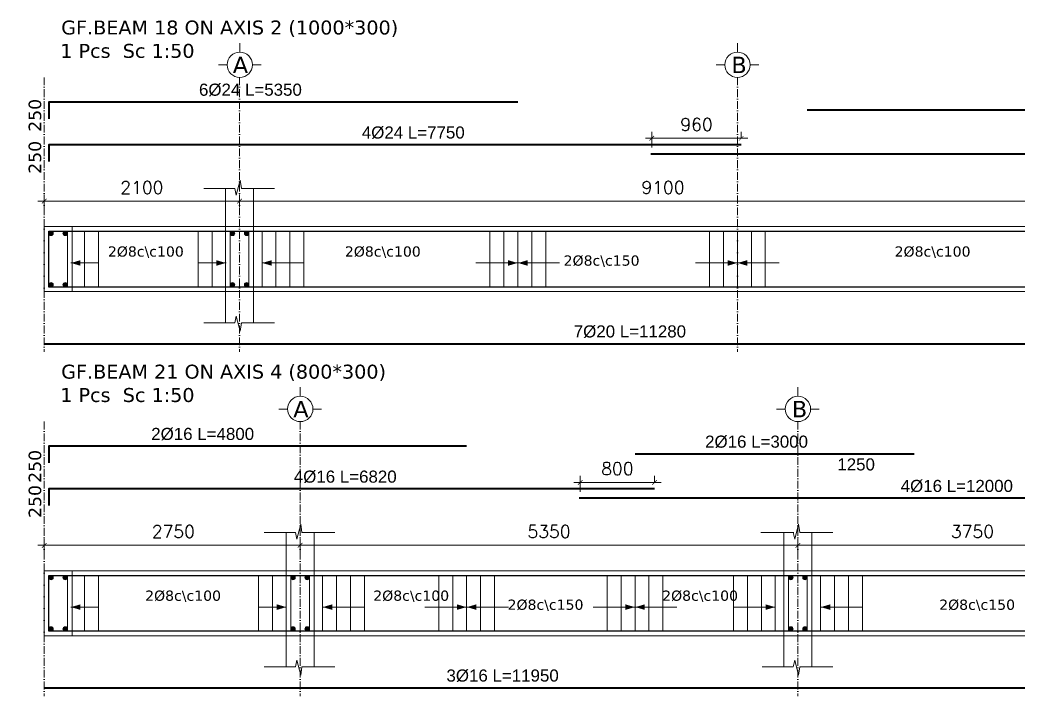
# Model space of a CAD drawing. Header units: inches. Extents: x -26151 to 62940, y -10194 to 246332.
# Drawn here: x 856 to 1928, y 104603 to 105330 of the extents above; entities that cross this region are included whole.
import ezdxf

# ---------------------------------------------------------------- set-up
doc = ezdxf.new("R2010")
doc.units = ezdxf.units.IN
doc.header["$LTSCALE"] = 0.7
doc.header["$MEASUREMENT"] = 0
doc.linetypes.add('ACAD_ISO10W100', pattern=[18, 12, -3, 0, -3])
doc.layers.get('0').update_dxf_attribs({"lineweight": 13})
doc.layers.get('Defpoints').update_dxf_attribs({"lineweight": 5})
for name, color, linetype, lineweight in [('axis', 254, 'ACAD_ISO10W100', 9), ('BEAM FRAME', 5, 'Continuous', 18), ('COLUMN', 4, 'Continuous', 20), ('elevline', 30, 'Continuous', 20), ('FRAME 070', 5, 'Continuous', 60), ('hatch', 9, 'Continuous', 9), ('renforcment', 141, 'Continuous', 40), ('tex', 3, 'Continuous', 25), ('TEXT', 3, 'Continuous', 25), ('top rein. extension', 50, 'Continuous', 20), ('top renforcment', 7, 'Continuous', 40)]:
    doc.layers.add(name, color=color, linetype=linetype, lineweight=lineweight)
doc.styles.add('100', font='romans.shx', dxfattribs={"height": 13.5})
doc.styles.add('romanc', font='verdana.ttf', dxfattribs={"height": 250})
doc.styles.get("Standard").update_dxf_attribs({"font": 'arial.ttf', "height": 13})
doc.dimstyles.new('100', dxfattribs={"dimtxt": 13.5, "dimasz": 5, "dimexe": 7, "dimexo": 7, "dimgap": 8, "dimtad": 1, "dimdec": 0, "dimlfac": 10, "dimzin": 4, "dimdsep": 46, "dimtxsty": '100', "dimblk": 'ARCHTICK', "dimcen": 0.09, "dimdle": 7, "dimclrd": 1, "dimclre": 8, "dimclrt": 2, "dimadec": 0, "dimazin": 1, "dimtfac": 1, "dimtdec": 0, "dimtix": 1, "dimtofl": 0, "dimtmove": 0, "dimatfit": 3, "dimldrblk": 'ARCHTICK', "dimfxl": 0, "dimtolj": 1, "dimtzin": 0, "dimlwd": -1, "dimlwe": -1, "dimarcsym": 0})
doc.dimstyles.get("Standard").update_dxf_attribs({"dimtxt": 13, "dimasz": 5, "dimexe": 0.18, "dimexo": 0.0625, "dimgap": 6, "dimtad": 1, "dimdec": 0, "dimlfac": 10, "dimzin": 0, "dimdsep": 46, "dimtxsty": 'Standard', "dimblk": 'ARCHTICK', "dimcen": 0.09, "dimse1": 1, "dimse2": 1, "dimclrd": 1, "dimclre": 7, "dimclrt": 3, "dimadec": 0, "dimazin": 0, "dimtfac": 1, "dimtdec": 0, "dimtix": 1, "dimtofl": 0, "dimtmove": 0, "dimatfit": 3, "dimldrblk": 'ARCHTICK', "dimfxl": 0, "dimtolj": 1, "dimtzin": 0, "dimarcsym": 0})

# ---------------------------------------------------------------- blocks, each defined once
blk = doc.blocks.new('*D2058')
at = {"layer": 'Defpoints', "color": 0, "transparency": 16777216}
for p in [(1533.8, 105185.6, -167.8), (2603, 105185.6, -218.4), (2603, 105185.6)]:
    blk.add_point(p, dxfattribs=at)
at = {"layer": 'TEXT', "color": 3, "transparency": 16777216, "insert": (2216.5, 105198.6), "char_height": 13, "attachment_point": 5}
blk.add_mtext('\\A1;4%%C24 L=10693', dxfattribs=at)
blk = doc.blocks.new('_ArchTick')
at = {"color": 0, "linetype": 'ByBlock', "lineweight": 0, "const_width": 0.15}
blk.add_lwpolyline([(-0.5, -0.5), (0.5, 0.5)], dxfattribs=at)
blk = doc.blocks.new('*D2059')
at = {"color": 8, "transparency": 16777216}
for p, q in [((1091.8, 105129.1), (1091.8, 105142.1)), ((2001.8, 105128.5), (2001.8, 105142.1))]:
    blk.add_line(p, q, dxfattribs=at)
at = {"color": 1, "transparency": 16777216}
blk.add_line((2008.8, 105135.1), (1084.8, 105135.1), dxfattribs=at)
at = {"layer": 'Defpoints', "color": 0, "transparency": 16777216}
for p in [(1091.8, 105135.1), (1091.8, 105122.1), (2001.8, 105121.5)]:
    blk.add_point(p, dxfattribs=at)
at = {"color": 1, "transparency": 16777216, "xscale": 5, "yscale": 5, "zscale": 5, "rotation": 180}
blk.add_blockref('_ArchTick', (1091.8, 105135.1), dxfattribs=at)
at = {"color": 1, "transparency": 16777216, "xscale": 5, "yscale": 5, "zscale": 5}
blk.add_blockref('_ArchTick', (2001.8, 105135.1), dxfattribs=at)
at = {"color": 2, "transparency": 16777216, "insert": (1546.8, 105149.8), "char_height": 13.5, "attachment_point": 5, "style": '100'}
blk.add_mtext('\\A1;9100', dxfattribs=at)
blk = doc.blocks.new('*D2060')
at = {"layer": 'Defpoints', "color": 0, "transparency": 16777216}
for p in [(855.8, 105195.6, -218.5), (1630.8, 105195.6, -157.8), (1630.8, 105195.6)]:
    blk.add_point(p, dxfattribs=at)
at = {"layer": 'TEXT', "color": 3, "transparency": 16777216, "insert": (1278.4, 105208.6), "char_height": 13, "attachment_point": 5}
blk.add_mtext('\\A1;4%%C24 L=7750', dxfattribs=at)
blk = doc.blocks.new('*D2178')
at = {"color": 8, "transparency": 16777216}
for p, q in [((1534.8, 105192.6), (1534.8, 105209.6)), ((1630.8, 105202.6), (1630.8, 105209.6))]:
    blk.add_line(p, q, dxfattribs=at)
at = {"color": 1, "transparency": 16777216}
blk.add_line((1527.8, 105202.6), (1637.8, 105202.6), dxfattribs=at)
at = {"layer": 'Defpoints', "color": 0, "transparency": 16777216}
for p in [(1630.8, 105202.6), (1630.8, 105195.6), (1534.8, 105185.6)]:
    blk.add_point(p, dxfattribs=at)
at = {"color": 1, "transparency": 16777216, "xscale": 5, "yscale": 5, "zscale": 5, "rotation": 180}
blk.add_blockref('_ArchTick', (1534.8, 105202.6), dxfattribs=at)
at = {"color": 1, "transparency": 16777216, "xscale": 5, "yscale": 5, "zscale": 5}
blk.add_blockref('_ArchTick', (1630.8, 105202.6), dxfattribs=at)
at = {"color": 2, "transparency": 16777216, "insert": (1582.8, 105217.4), "char_height": 13.5, "attachment_point": 5, "style": '100'}
blk.add_mtext('\\A1;960', dxfattribs=at)
blk = doc.blocks.new('*D2063')
at = {"color": 8, "transparency": 16777216}
for p, q in [((881.8, 105128.7), (881.8, 105142.1)), ((1091.8, 105128.9), (1091.8, 105142.1))]:
    blk.add_line(p, q, dxfattribs=at)
at = {"color": 1, "transparency": 16777216}
blk.add_line((874.8, 105135.1), (1098.8, 105135.1), dxfattribs=at)
at = {"layer": 'Defpoints', "color": 0, "transparency": 16777216}
for p in [(1091.8, 105135.1), (881.8, 105121.7), (1091.8, 105121.9)]:
    blk.add_point(p, dxfattribs=at)
at = {"color": 1, "transparency": 16777216, "xscale": 5, "yscale": 5, "zscale": 5, "rotation": 180}
blk.add_blockref('_ArchTick', (881.8, 105135.1), dxfattribs=at)
at = {"color": 1, "transparency": 16777216, "xscale": 5, "yscale": 5, "zscale": 5}
blk.add_blockref('_ArchTick', (1091.8, 105135.1), dxfattribs=at)
at = {"color": 2, "transparency": 16777216, "insert": (986.8, 105149.8), "char_height": 13.5, "attachment_point": 5, "style": '100'}
blk.add_mtext('\\A1;2100', dxfattribs=at)
blk = doc.blocks.new('*D2064')
at = {"layer": 'Defpoints', "color": 0, "transparency": 16777216}
for p in [(881.8, 104981.8, -37100.9), (881.8, 104981.8), (2009.8, 104981.8, -13652.7)]:
    blk.add_point(p, dxfattribs=at)
at = {"layer": 'TEXT', "color": 3, "transparency": 16777216, "insert": (1511.2, 104994.8), "char_height": 13, "attachment_point": 5}
blk.add_mtext('\\A1;7%%C20 L=11280', dxfattribs=at)
blk = doc.blocks.new('*D2071')
at = {"layer": 'Defpoints', "color": 0, "transparency": 16777216}
for p in [(855.8, 105241.6, -218.5), (1390.8, 105241.6, -157.8), (1390.8, 105241.6)]:
    blk.add_point(p, dxfattribs=at)
at = {"layer": 'TEXT', "color": 3, "transparency": 16777216, "insert": (1103.4, 105254.6), "char_height": 13, "attachment_point": 5}
blk.add_mtext('\\A1;6%%C24 L=5350', dxfattribs=at)
blk = doc.blocks.new('*D2072')
at = {"layer": 'Defpoints', "color": 0, "transparency": 16777216}
for p in [(1701.8, 105233.2, -203.1), (1701.8, 105233.2), (2191.8, 105233.2, -189.9)]:
    blk.add_point(p, dxfattribs=at)
at = {"layer": 'TEXT', "color": 3, "transparency": 16777216, "insert": (1992.2, 105246.2), "char_height": 13, "attachment_point": 5}
blk.add_mtext('\\A1;5%%C24 L=4900', dxfattribs=at)
blk = doc.blocks.new('*D2094')
at = {"layer": 'Defpoints', "color": 0, "transparency": 16777216}
for p in [(1456.8, 104815.7, -167.8), (2656.8, 104815.7, 33.7), (2656.8, 104815.7)]:
    blk.add_point(p, dxfattribs=at)
at = {"layer": 'TEXT', "color": 3, "transparency": 16777216, "insert": (1862.5, 104828.7), "char_height": 13, "attachment_point": 5}
blk.add_mtext('\\A1;4%%C16 L=12000', dxfattribs=at)
blk = doc.blocks.new('*D2095')
at = {"color": 1, "transparency": 16777216}
blk.add_line((1698.8, 104765.1), (1149.8, 104765.1), dxfattribs=at)
at = {"color": 8, "transparency": 16777216}
for p, q in [((1156.8, 104759.1), (1156.8, 104772.1)), ((1691.8, 104758.8), (1691.8, 104772.1))]:
    blk.add_line(p, q, dxfattribs=at)
at = {"layer": 'Defpoints', "color": 0, "transparency": 16777216}
for p in [(1156.8, 104765.1), (1156.8, 104752.1), (1691.8, 104751.8)]:
    blk.add_point(p, dxfattribs=at)
at = {"color": 1, "transparency": 16777216, "xscale": 5, "yscale": 5, "zscale": 5, "rotation": 180}
blk.add_blockref('_ArchTick', (1156.8, 104765.1), dxfattribs=at)
at = {"color": 1, "transparency": 16777216, "xscale": 5, "yscale": 5, "zscale": 5}
blk.add_blockref('_ArchTick', (1691.8, 104765.1), dxfattribs=at)
at = {"color": 2, "transparency": 16777216, "insert": (1424.3, 104779.9), "char_height": 13.5, "attachment_point": 5, "style": '100'}
blk.add_mtext('\\A1;5350', dxfattribs=at)
blk = doc.blocks.new('*D2096')
at = {"layer": 'Defpoints', "color": 0, "transparency": 16777216}
for p in [(855.8, 104825.7, -218.5), (1537.8, 104825.7, -157.8), (1537.8, 104825.7)]:
    blk.add_point(p, dxfattribs=at)
at = {"layer": 'TEXT', "color": 3, "transparency": 16777216, "insert": (1205.3, 104838.7), "char_height": 13, "attachment_point": 5}
blk.add_mtext('\\A1;4%%C16 L=6820', dxfattribs=at)
blk = doc.blocks.new('*D2182')
at = {"color": 8, "transparency": 16777216}
for p, q in [((1457.8, 104822.7), (1457.8, 104839.7)), ((1537.8, 104832.7), (1537.8, 104839.7))]:
    blk.add_line(p, q, dxfattribs=at)
at = {"color": 1, "transparency": 16777216}
blk.add_line((1450.8, 104832.7), (1544.8, 104832.7), dxfattribs=at)
at = {"layer": 'Defpoints', "color": 0, "transparency": 16777216}
for p in [(1537.8, 104832.7), (1537.8, 104825.7), (1457.8, 104815.7)]:
    blk.add_point(p, dxfattribs=at)
at = {"color": 1, "transparency": 16777216, "xscale": 5, "yscale": 5, "zscale": 5, "rotation": 180}
blk.add_blockref('_ArchTick', (1457.8, 104832.7), dxfattribs=at)
at = {"color": 1, "transparency": 16777216, "xscale": 5, "yscale": 5, "zscale": 5}
blk.add_blockref('_ArchTick', (1537.8, 104832.7), dxfattribs=at)
at = {"color": 2, "transparency": 16777216, "insert": (1497.8, 104847.5), "char_height": 13.5, "attachment_point": 5, "style": '100'}
blk.add_mtext('\\A1;800', dxfattribs=at)
blk = doc.blocks.new('*D2099')
at = {"color": 1, "transparency": 16777216}
blk.add_line((874.8, 104765.1), (1163.8, 104765.1), dxfattribs=at)
at = {"color": 8, "transparency": 16777216}
for p, q in [((881.8, 104758.8), (881.8, 104772.1)), ((1156.8, 104759), (1156.8, 104772.1))]:
    blk.add_line(p, q, dxfattribs=at)
at = {"layer": 'Defpoints', "color": 0, "transparency": 16777216}
for p in [(1156.8, 104765.1), (881.8, 104751.8), (1156.8, 104752)]:
    blk.add_point(p, dxfattribs=at)
at = {"color": 1, "transparency": 16777216, "xscale": 5, "yscale": 5, "zscale": 5, "rotation": 180}
blk.add_blockref('_ArchTick', (881.8, 104765.1), dxfattribs=at)
at = {"color": 1, "transparency": 16777216, "xscale": 5, "yscale": 5, "zscale": 5}
blk.add_blockref('_ArchTick', (1156.8, 104765.1), dxfattribs=at)
at = {"color": 2, "transparency": 16777216, "insert": (1020.6, 104779.9), "char_height": 13.5, "attachment_point": 5, "style": '100'}
blk.add_mtext('\\A1;2750', dxfattribs=at)
blk = doc.blocks.new('*D2100')
at = {"layer": 'Defpoints', "color": 0, "transparency": 16777216}
for p in [(881.8, 104611.9, -37100.9), (881.8, 104611.9), (2076.8, 104611.9, -13652.7)]:
    blk.add_point(p, dxfattribs=at)
at = {"layer": 'TEXT', "color": 3, "transparency": 16777216, "insert": (1374.4, 104624.9), "char_height": 13, "attachment_point": 5}
blk.add_mtext('\\A1;3%%C16 L=11950', dxfattribs=at)
blk = doc.blocks.new('*D2101')
at = {"color": 1, "transparency": 16777216}
blk.add_line((1684.8, 104765.1), (2073.8, 104765.1), dxfattribs=at)
at = {"color": 8, "transparency": 16777216}
for p, q in [((1691.8, 104758.8), (1691.8, 104772.1)), ((2066.8, 104757.6), (2066.8, 104772.1))]:
    blk.add_line(p, q, dxfattribs=at)
at = {"layer": 'Defpoints', "color": 0, "transparency": 16777216}
for p in [(2066.8, 104765.1), (1691.8, 104751.8), (2066.8, 104750.6)]:
    blk.add_point(p, dxfattribs=at)
at = {"color": 1, "transparency": 16777216, "xscale": 5, "yscale": 5, "zscale": 5, "rotation": 180}
blk.add_blockref('_ArchTick', (1691.8, 104765.1), dxfattribs=at)
at = {"color": 1, "transparency": 16777216, "xscale": 5, "yscale": 5, "zscale": 5}
blk.add_blockref('_ArchTick', (2066.8, 104765.1), dxfattribs=at)
at = {"color": 2, "transparency": 16777216, "insert": (1879.3, 104779.9), "char_height": 13.5, "attachment_point": 5, "style": '100'}
blk.add_mtext('\\A1;3750', dxfattribs=at)
blk = doc.blocks.new('*D2108')
at = {"layer": 'Defpoints', "color": 0, "transparency": 16777216}
for p in [(855.8, 104871.6, -218.5), (1335.8, 104871.6, -157.8), (1335.8, 104871.6)]:
    blk.add_point(p, dxfattribs=at)
at = {"layer": 'TEXT', "color": 3, "transparency": 16777216, "insert": (1052.1, 104884.6), "char_height": 13, "attachment_point": 5}
blk.add_mtext('\\A1;2%%C16 L=4800', dxfattribs=at)
blk = doc.blocks.new('*D2121')
at = {"layer": 'Defpoints', "color": 0, "transparency": 16777216}
for p in [(1516.8, 104863.3, -203.1), (1516.8, 104863.3), (1816.8, 104863.3, -189.9)]:
    blk.add_point(p, dxfattribs=at)
at = {"layer": 'TEXT', "color": 3, "transparency": 16777216, "insert": (1647.3, 104876.3), "char_height": 13, "attachment_point": 5}
blk.add_mtext('\\A1;2%%C16 L=3000', dxfattribs=at)
blk = doc.blocks.new('*D2122')
at = {"layer": 'Defpoints', "color": 0, "transparency": 16777216}
for p in [(1691.8, 104861.7), (1816.8, 104861.7), (1816.8, 104839.3)]:
    blk.add_point(p, dxfattribs=at)
at = {"layer": 'TEXT', "color": 3, "transparency": 16777216, "insert": (1754.3, 104852), "char_height": 13, "attachment_point": 5}
blk.add_mtext('\\A1;1250', dxfattribs=at)

msp = doc.modelspace()

# ---------------------------------------------------------------- hatches: boundary and pattern name
at = {"layer": 'elevline'}
for points in [[(891.52, 105100.38, 1), (886.76, 105100.38, 1)], [(902, 105100.38, -1), (906.76, 105100.38, -1)], [(1086.51, 105100.38, 1), (1081.76, 105100.38, 1)], [(1097, 105100.38, -1), (1101.76, 105100.38, -1)], [(891.52, 105045.14, -1), (886.76, 105045.14, -1)], [(902, 105045.14, 1), (906.76, 105045.14, 1)], [(1086.51, 105045.14, -1), (1081.76, 105045.14, -1)], [(1097, 105045.14, 1), (1101.76, 105045.14, 1)], [(891.52, 104730.47, 1), (886.76, 104730.47, 1)], [(902, 104730.47, -1), (906.76, 104730.47, -1)], [(1151.51, 104730.47, 1), (1146.76, 104730.47, 1)], [(1162, 104730.47, -1), (1166.76, 104730.47, -1)], [(1686.51, 104730.47, 1), (1681.76, 104730.47, 1)], [(1697, 104730.47, -1), (1701.76, 104730.47, -1)], [(891.52, 104675.23, -1), (886.76, 104675.23, -1)], [(902, 104675.23, 1), (906.76, 104675.23, 1)], [(1151.51, 104675.23, -1), (1146.76, 104675.23, -1)], [(1162, 104675.23, 1), (1166.76, 104675.23, 1)], [(1686.51, 104675.23, -1), (1681.76, 104675.23, -1)], [(1697, 104675.23, 1), (1701.76, 104675.23, 1)]]:
    msp.add_hatch(color=256, dxfattribs=at).paths.add_polyline_path(points)

# ---------------------------------------------------------------- linework, layer by layer
at = {"layer": 'axis'}
for p, q in [((881.76, 105267.95), (881.76, 104973.02)), ((1091.76, 105267.95), (1091.76, 104973.02)), ((1626.76, 105267.95), (1626.76, 104973.02)), ((881.76, 104898.04, -217.91), (881.76, 104603.11, -217.91)), ((1156.76, 104898.04, -217.91), (1156.76, 104603.11, -217.91)), ((1691.76, 104898.04, -217.91), (1691.76, 104603.11, -217.91))]:
    msp.add_line(p, q, dxfattribs=at)
at = {"layer": 'BEAM FRAME', "elevation": 217.91}
msp.add_lwpolyline([(2578.05, 105037.76), (881.76, 105037.76), (881.76, 105107.76), (2578.05, 105107.76)], close=True, dxfattribs=at)
at = {"layer": 'BEAM FRAME'}
msp.add_lwpolyline([(4091.93, 104667.85), (881.76, 104667.85), (881.76, 104737.85), (4091.93, 104737.85)], close=True, dxfattribs=at)
at = {"layer": 'COLUMN', "lineweight": 20}
for p, q in [((1076.76, 105148.68, 217.91), (1076.76, 105107.76, 217.91)), ((1106.76, 105148.68, 217.91), (1106.76, 105107.76, 217.91)), ((1076.76, 105004.33, 217.91), (1076.76, 105037.76, 217.91)), ((1106.76, 105004.33, 217.91), (1106.76, 105037.76, 217.91)), ((1141.76, 104778.78), (1141.76, 104737.85)), ((1171.76, 104778.78), (1171.76, 104737.85)), ((1676.76, 104778.78), (1676.76, 104737.85)), ((1706.76, 104778.78), (1706.76, 104737.85)), ((1141.76, 104634.42), (1141.76, 104667.85)), ((1171.76, 104634.42), (1171.76, 104667.85)), ((1676.76, 104634.42), (1676.76, 104667.85)), ((1706.76, 104634.42), (1706.76, 104667.85))]:
    msp.add_line(p, q, dxfattribs=at)
at = {"layer": 'elevline'}
for p, q in [((906.8, 105042.76), (906.8, 105102.76)), ((925.26, 105042.76), (925.26, 105102.76)), ((940.26, 105042.76), (940.26, 105102.76)), ((1047.26, 105042.76), (1047.26, 105102.76)), ((1062.26, 105042.76), (1062.26, 105102.76)), ((1101.8, 105042.76), (1101.8, 105102.76)), ((1115.87, 105042.76), (1115.87, 105102.76)), ((1130.83, 105042.76), (1130.83, 105102.76)), ((1145.83, 105042.76), (1145.83, 105102.76)), ((1160.83, 105042.76), (1160.83, 105102.76)), ((1360.8, 105042.76), (1360.8, 105102.76)), ((1375.8, 105042.76), (1375.8, 105102.76)), ((1390.76, 105042.76), (1390.76, 105102.76)), ((1405.72, 105042.76), (1405.72, 105102.76)), ((1420.72, 105042.76), (1420.72, 105102.76)), ((1596.8, 105042.76), (1596.8, 105102.76)), ((1611.8, 105042.76), (1611.8, 105102.76)), ((1626.76, 105042.76), (1626.76, 105102.76)), ((1641.72, 105042.76), (1641.72, 105102.76)), ((1656.72, 105042.76), (1656.72, 105102.76)), ((906.8, 104672.85, -217.91), (906.8, 104732.85, -217.91)), ((925.26, 104672.85, -217.91), (925.26, 104732.85, -217.91)), ((940.26, 104672.85, -217.91), (940.26, 104732.85, -217.91)), ((1112.26, 104672.85, -217.91), (1112.26, 104732.85, -217.91)), ((1127.26, 104672.85, -217.91), (1127.26, 104732.85, -217.91)), ((1166.8, 104672.85, -217.91), (1166.8, 104732.85, -217.91)), ((1180.87, 104672.85, -217.91), (1180.87, 104732.85, -217.91)), ((1195.83, 104672.85, -217.91), (1195.83, 104732.85, -217.91)), ((1210.83, 104672.85, -217.91), (1210.83, 104732.85, -217.91)), ((1225.83, 104672.85, -217.91), (1225.83, 104732.85, -217.91)), ((1305.8, 104672.85, -217.91), (1305.8, 104732.85, -217.91)), ((1320.8, 104672.85, -217.91), (1320.8, 104732.85, -217.91)), ((1335.76, 104672.85, -217.91), (1335.76, 104732.85, -217.91)), ((1350.72, 104672.85, -217.91), (1350.72, 104732.85, -217.91)), ((1365.72, 104672.85, -217.91), (1365.72, 104732.85, -217.91)), ((1486.8, 104672.85, -217.91), (1486.8, 104732.85, -217.91)), ((1501.8, 104672.85, -217.91), (1501.8, 104732.85, -217.91)), ((1516.76, 104672.85, -217.91), (1516.76, 104732.85, -217.91)), ((1531.72, 104672.85, -217.91), (1531.72, 104732.85, -217.91)), ((1546.72, 104672.85, -217.91), (1546.72, 104732.85, -217.91)), ((1622.49, 104672.85, -217.91), (1622.49, 104732.85, -217.91)), ((1637.49, 104672.85, -217.91), (1637.49, 104732.85, -217.91)), ((1652.49, 104672.85, -217.91), (1652.49, 104732.85, -217.91)), ((1667.45, 104672.85, -217.91), (1667.45, 104732.85, -217.91)), ((1716.07, 104672.85, -217.91), (1716.07, 104732.85, -217.91)), ((1731.03, 104672.85, -217.91), (1731.03, 104732.85, -217.91)), ((1746.03, 104672.85, -217.91), (1746.03, 104732.85, -217.91)), ((1761.03, 104672.85, -217.91), (1761.03, 104732.85, -217.91))]:
    msp.add_line(p, q, dxfattribs=at)
for centre in [(889.14, 105100.38), (904.38, 105100.38), (1084.14, 105100.38), (1099.38, 105100.38), (889.14, 105045.14), (904.38, 105045.14), (1084.14, 105045.14), (1099.38, 105045.14), (889.14, 104730.47, -217.91), (904.38, 104730.47, -217.91), (1149.14, 104730.47, -217.91), (1164.38, 104730.47, -217.91), (1684.14, 104730.47, -217.91), (1699.38, 104730.47, -217.91), (889.14, 104675.23, -217.91), (904.38, 104675.23, -217.91), (1149.14, 104675.23, -217.91), (1164.38, 104675.23, -217.91), (1684.14, 104675.23, -217.91), (1699.38, 104675.23, -217.91)]:
    msp.add_circle(centre, 2.38, dxfattribs=at)
at = {"layer": 'FRAME 070', "lineweight": 20}
for p, q in [((1092.44, 105157.68, 217.91), (1088.26, 105141.61, 217.91)), ((1093.79, 105148.68, 217.91), (1092.44, 105157.68, 217.91)), ((1086.75, 105148.68, 217.91), (1053.36, 105148.68, 217.91)), ((1088.26, 105141.61, 217.91), (1086.75, 105148.68, 217.91)), ((1129.15, 105148.68, 217.91), (1093.79, 105148.68, 217.91)), ((1088.26, 105011.41, 217.91), (1086.75, 105004.33, 217.91)), ((1092.44, 104995.33, 217.91), (1088.26, 105011.41, 217.91)), ((1086.75, 105004.33, 217.91), (1053.36, 105004.33, 217.91)), ((1093.79, 105004.33, 217.91), (1092.44, 104995.33, 217.91)), ((1129.15, 105004.33, 217.91), (1093.79, 105004.33, 217.91)), ((1157.44, 104787.78), (1153.26, 104771.7)), ((1158.79, 104778.78), (1157.44, 104787.78)), ((1692.44, 104787.78), (1688.26, 104771.7)), ((1693.79, 104778.78), (1692.44, 104787.78)), ((1151.75, 104778.78), (1118.36, 104778.78)), ((1153.26, 104771.7), (1151.75, 104778.78)), ((1194.15, 104778.78), (1158.79, 104778.78)), ((1687.23, 104778.78), (1651.87, 104778.78)), ((1688.26, 104771.7), (1686.75, 104778.78)), ((1729.15, 104778.78), (1693.79, 104778.78)), ((1153.26, 104641.5), (1151.75, 104634.42)), ((1157.44, 104625.42), (1153.26, 104641.5)), ((1688.26, 104641.5), (1686.75, 104634.42)), ((1692.44, 104625.42), (1688.26, 104641.5)), ((1151.75, 104634.42), (1118.36, 104634.42)), ((1158.79, 104634.42), (1157.44, 104625.42)), ((1194.15, 104634.42), (1158.79, 104634.42)), ((1686.75, 104634.42), (1653.36, 104634.42)), ((1693.79, 104634.42), (1692.44, 104625.42)), ((1729.15, 104634.42), (1693.79, 104634.42))]:
    msp.add_line(p, q, dxfattribs=at)
at = {"layer": 'FRAME 070', "lineweight": 15}
for points in [[(911.76, 105037.76), (881.76, 105037.76), (881.76, 105107.76), (911.76, 105107.76)], [(1106.76, 105037.76), (1076.76, 105037.76), (1076.76, 105107.76), (1106.76, 105107.76)]]:
    msp.add_lwpolyline(points, close=True, dxfattribs=at)
at = {"layer": 'FRAME 070', "lineweight": 15, "elevation": -217.91}
for points in [[(911.76, 104667.85), (881.76, 104667.85), (881.76, 104737.85), (911.76, 104737.85)], [(1171.76, 104667.85), (1141.76, 104667.85), (1141.76, 104737.85), (1171.76, 104737.85)], [(1706.76, 104667.85), (1676.76, 104667.85), (1676.76, 104737.85), (1706.76, 104737.85)]]:
    msp.add_lwpolyline(points, close=True, dxfattribs=at)
at = {"layer": 'hatch'}
for p, q in [((1091.96, 105304.92), (1091.96, 105295.19)), ((1626.76, 105304.92), (1626.76, 105295.19)), ((1069.03, 105281.44), (1078.77, 105281.44)), ((1114.88, 105281.44), (1105.15, 105281.44)), ((1603.83, 105281.45), (1613.57, 105281.45)), ((1649.68, 105281.45), (1639.95, 105281.45)), ((1156.96, 104935.01, -217.91), (1156.96, 104925.28, -217.91)), ((1691.76, 104935.01, -217.91), (1691.76, 104925.28, -217.91)), ((1134.03, 104911.54, -217.91), (1143.77, 104911.54, -217.91)), ((1179.88, 104911.54, -217.91), (1170.15, 104911.54, -217.91)), ((1668.83, 104911.54, -217.91), (1678.57, 104911.54, -217.91)), ((1714.68, 104911.54, -217.91), (1704.95, 104911.54, -217.91))]:
    msp.add_line(p, q, dxfattribs=at)
for centre in [(1091.96, 105281.57), (1626.76, 105281.57), (1156.96, 104911.66, -217.91), (1691.76, 104911.66, -217.91)]:
    msp.add_circle(centre, 13.62, dxfattribs=at)
at = {"layer": 'renforcment', "lineweight": -2, "elevation": 217.91}
msp.add_lwpolyline([(2573.05, 105042.76), (886.76, 105042.76), (886.76, 105102.76), (2573.05, 105102.76)], close=True, dxfattribs=at)
at = {"layer": 'renforcment', "lineweight": -2}
msp.add_lwpolyline([(4086.93, 104672.85), (886.76, 104672.85), (886.76, 104732.85), (4086.93, 104732.85)], close=True, dxfattribs=at)
at = {"layer": 'top rein. extension'}
for p, q in [((910.3, 105068.6), (940.26, 105068.6)), ((1077.22, 105068.6), (1047.26, 105068.6)), ((1115.87, 105068.6), (1160.83, 105068.6)), ((1390.76, 105068.6), (1345.8, 105068.6)), ((1390.76, 105068.6), (1435.72, 105068.6)), ((1626.76, 105068.6), (1581.8, 105068.6)), ((1626.76, 105068.6), (1671.72, 105068.6)), ((910.3, 104698.69, -217.91), (940.26, 104698.69, -217.91)), ((1142.22, 104698.69, -217.91), (1112.26, 104698.69, -217.91)), ((1180.87, 104698.69, -217.91), (1225.83, 104698.69, -217.91)), ((1335.76, 104698.69, -217.91), (1290.8, 104698.69, -217.91)), ((1335.76, 104698.69, -217.91), (1380.72, 104698.69, -217.91)), ((1516.76, 104698.69, -217.91), (1471.8, 104698.69, -217.91)), ((1516.76, 104698.69, -217.91), (1561.72, 104698.69, -217.91)), ((1667.45, 104698.69, -217.91), (1622.49, 104698.69, -217.91)), ((1716.07, 104698.69, -217.91), (1761.03, 104698.69, -217.91))]:
    msp.add_line(p, q, dxfattribs=at)
for points in [[(920.78, 105071.6), (910.65, 105068.6), (920.78, 105065.6)], [(1066.75, 105071.6), (1076.88, 105068.6), (1066.75, 105065.6)], [(1126.34, 105071.6), (1116.22, 105068.6), (1126.34, 105065.6)], [(1380.28, 105071.6), (1390.41, 105068.6), (1380.28, 105065.6)], [(1401.23, 105071.6), (1391.11, 105068.6), (1401.23, 105065.6)], [(1616.28, 105071.6), (1626.41, 105068.6), (1616.28, 105065.6)], [(1637.23, 105071.6), (1627.11, 105068.6), (1637.23, 105065.6)], [(920.78, 104701.69, -217.91), (910.65, 104698.69, -217.91), (920.78, 104695.69, -217.91)], [(1131.75, 104701.69, -217.91), (1141.88, 104698.69, -217.91), (1131.75, 104695.69, -217.91)], [(1191.34, 104701.69, -217.91), (1181.22, 104698.69, -217.91), (1191.34, 104695.69, -217.91)], [(1325.28, 104701.69, -217.91), (1335.41, 104698.69, -217.91), (1325.28, 104695.69, -217.91)], [(1346.23, 104701.69, -217.91), (1336.11, 104698.69, -217.91), (1346.23, 104695.69, -217.91)], [(1506.28, 104701.69, -217.91), (1516.41, 104698.69, -217.91), (1506.28, 104695.69, -217.91)], [(1527.23, 104701.69, -217.91), (1517.11, 104698.69, -217.91), (1527.23, 104695.69, -217.91)], [(1656.97, 104701.69, -217.91), (1667.1, 104698.69, -217.91), (1656.97, 104695.69, -217.91)], [(1726.54, 104701.69, -217.91), (1716.42, 104698.69, -217.91), (1726.54, 104695.69, -217.91)]]:
    msp.add_solid(points, dxfattribs=at)
at = {"layer": 'top renforcment'}
for p, q in [((881.76, 104981.76), (2009.76, 104981.76)), ((881.76, 104611.86, -217.91), (2076.76, 104611.86, -217.91))]:
    msp.add_line(p, q, dxfattribs=at)
for points in [[(1390.76, 105241.55), (886.76, 105241.55), (886.76, 105223.66)], [(1701.76, 105233.19), (2191.76, 105233.19)], [(1630.79, 105195.63), (886.76, 105195.63), (886.76, 105177.74)], [(2573.05, 105165.36), (2573.05, 105185.63), (1533.79, 105185.63)]]:
    msp.add_lwpolyline(points, dxfattribs=at)
at = {"layer": 'top renforcment', "lineweight": 15}
for points in [[(906.76, 105042.76), (886.76, 105042.76), (886.76, 105102.76), (906.76, 105102.76)], [(1101.76, 105042.76), (1081.76, 105042.76), (1081.76, 105102.76), (1101.76, 105102.76)]]:
    msp.add_lwpolyline(points, close=True, dxfattribs=at)
at = {"layer": 'top renforcment', "elevation": -217.91}
for points in [[(1335.76, 104871.64), (886.76, 104871.64), (886.76, 104853.75)], [(1516.76, 104863.28), (1816.76, 104863.28)], [(1537.79, 104825.72), (886.76, 104825.72), (886.76, 104807.83)], [(2656.76, 104815.72), (1456.79, 104815.72)]]:
    msp.add_lwpolyline(points, dxfattribs=at)
at = {"layer": 'top renforcment', "lineweight": 15, "elevation": -217.91}
for points in [[(906.76, 104672.85), (886.76, 104672.85), (886.76, 104732.85), (906.76, 104732.85)], [(1166.76, 104672.85), (1146.76, 104672.85), (1146.76, 104732.85), (1166.76, 104732.85)], [(1701.76, 104672.85), (1681.76, 104672.85), (1681.76, 104732.85), (1701.76, 104732.85)]]:
    msp.add_lwpolyline(points, close=True, dxfattribs=at)

# ---------------------------------------------------------------- texts
at = {"layer": 'tex', "style": 'romanc'}
for s, p in [('2%%C8c\\c100', (950.26, 105075.41, -33436.19)), ('2%%C8c\\c100', (1204.91, 105075.41, -33436.19)), ('2%%C8c\\c100', (1795.66, 105075.41, -33436.19)), ('2%%C8c\\c150', (1439.99, 105065.69, -33436.19)), ('2%%C8c\\c100', (990.26, 104705.5, -33654.09)), ('2%%C8c\\c100', (1235.41, 104705.5, -33654.09)), ('2%%C8c\\c100', (1545.85, 104705.5, -33654.09)), ('2%%C8c\\c150', (1379.75, 104695.78, -33654.09)), ('2%%C8c\\c150', (1843.54, 104695.78, -33654.09))]:
    msp.add_text(s, height=11, dxfattribs=at).set_placement(p)
at = {"layer": 'TEXT', "style": 'romanc'}
for s, height, p in [('GF.BEAM 18 ON AXIS 2 (1000*300)', 15, (900.09, 105314.18)), ('1 Pcs  Sc 1:50 ', 15, (899.07, 105289.08)), ('A', 17.6, (1084.43, 105272.65)), ('B', 17.6, (1620.16, 105272.65)), ('GF.BEAM 21 ON AXIS 4 (800*300)', 15, (900.09, 104944.27, -217.91)), ('1 Pcs  Sc 1:50 ', 15, (899.07, 104919.17, -217.91)), ('A', 17.6, (1149.43, 104902.74, -217.91)), ('B', 17.6, (1685.16, 104902.74, -217.91))]:
    msp.add_text(s, height=height, dxfattribs=at).set_placement(p)
for p in [(878.58, 105209.6, -73175.05), (878.58, 105164.46, -73175.05), (878.58, 104832.29, -73392.95), (878.58, 104794.55, -73392.95)]:
    msp.add_text('250', height=13.5, rotation=90, dxfattribs=at).set_placement(p)

# ---------------------------------------------------------------- dimensions: what is measured, and where the dimension line sits
for base, p1, p2, picture, middle in [((1630.79, 105202.63), (1534.79, 105185.63), (1630.79, 105195.63), '*D2178', (1582.79, 105217.38)), ((1537.79, 104832.72, -217.91), (1457.79, 104815.72, -217.91), (1537.79, 104825.72, -217.91), '*D2182', (1497.79, 104847.47, -217.91))]:
    dim = msp.add_linear_dim(base=base, p1=p1, p2=p2, angle=180, dimstyle='100')
    dim.commit()
    dim.dimension.update_dxf_attribs({"geometry": picture, "text_midpoint": middle})
for base, p1, p2, picture, middle in [((1091.76, 105135.05), (881.76, 105121.73), (1091.76, 105121.94), '*D2063', (986.76, 105135.05)), ((1156.76, 104765.15, -217.91), (881.76, 104751.82, -217.91), (1156.76, 104752.04, -217.91), '*D2099', (1020.56, 104765.15, -217.91)), ((2066.76, 104765.15, -217.91), (1691.76, 104751.8, -217.91), (2066.76, 104750.57, -217.91), '*D2101', (1879.26, 104765.15, -217.91))]:
    dim = msp.add_linear_dim(base=base, p1=p1, p2=p2, dimstyle='100')
    dim.commit()
    dim.dimension.update_dxf_attribs({"geometry": picture, "text_midpoint": middle, "dimtype": 160})
for base, p1, p2, picture, middle in [((1091.76, 105135.05), (2001.76, 105121.46), (1091.76, 105122.06), '*D2059', (1546.76, 105135.05)), ((1156.76, 104765.15, -217.91), (1691.76, 104751.8, -217.91), (1156.76, 104752.15, -217.91), '*D2095', (1424.26, 104765.15, -217.91))]:
    dim = msp.add_linear_dim(base=base, p1=p1, p2=p2, angle=180, dimstyle='100')
    dim.commit()
    dim.dimension.update_dxf_attribs({"geometry": picture, "text_midpoint": middle, "dimtype": 160})
at = {"layer": 'TEXT'}
for base, p1, p2, angle, text, picture, middle in [((1390.76, 105241.55), (855.76, 105241.55, -218.54), (1390.76, 105241.55, -157.78), 0, '6%%C24 L=<>', '*D2071', (1103.44, 105241.55)), ((1701.76, 105233.19), (2191.76, 105233.19, -189.88), (1701.76, 105233.19, -203.15), 180, '5%%C24 L=<>', '*D2072', (1992.18, 105233.19)), ((1630.79, 105195.63), (855.76, 105195.63, -218.54), (1630.79, 105195.63, -157.78), 0, '4%%C24 L=<>', '*D2060', (1278.36, 105195.63)), ((2603.05, 105185.63), (1533.79, 105185.63, -167.76), (2603.05, 105185.63, -218.39), 0, '4%%C24 L=<>', '*D2058', (2216.47, 105185.63)), ((881.76, 104981.76, 12366.96), (2009.76, 104981.76, -1285.72), (881.76, 104981.76, -24733.92), 180, '7%%C20 L=<>', '*D2064', (1511.16, 104981.76, 12366.96)), ((1335.76, 104871.64, -217.91), (855.76, 104871.64, -436.45), (1335.76, 104871.64, -375.69), 0, '2%%C16 L=<>', '*D2108', (1052.13, 104871.64, -217.91)), ((1516.76, 104863.28, -217.91), (1816.76, 104863.28, -407.78), (1516.76, 104863.28, -421.05), 180, '2%%C16 L=<>', '*D2121', (1647.32, 104863.28, -217.91)), ((1537.79, 104825.72, -217.91), (855.76, 104825.72, -436.45), (1537.79, 104825.72, -375.69), 0, '4%%C16 L=<>', '*D2096', (1205.31, 104825.72, -217.91)), ((2656.76, 104815.72, -217.91), (1456.79, 104815.72, -385.67), (2656.76, 104815.72, -184.17), 0, '4%%C16 L=<>', '*D2094', (1862.54, 104815.72, -217.91)), ((881.76, 104611.86, 12149.06), (2076.76, 104611.86, -1503.63), (881.76, 104611.86, -24951.83), 180, '3%%C16 L=<>', '*D2100', (1374.39, 104611.86, 12149.06))]:
    dim = msp.add_linear_dim(base=base, p1=p1, p2=p2, angle=angle, text=text, dimstyle='Standard', override={"dimsd1": 1, "dimsd2": 1, "dimfxl": 0.1, "dimfxlon": 1}, dxfattribs=at)
    dim.commit()
    dim.dimension.update_dxf_attribs({"geometry": picture, "text_midpoint": middle, "dimtype": 161})
dim = msp.add_linear_dim(base=(1816.76, 104839.32, -217.91), p1=(1691.76, 104861.72, -217.91), p2=(1816.76, 104861.72, -217.91), dimstyle='Standard', override={"dimsd1": 1, "dimsd2": 1, "dimfxl": 0.1, "dimfxlon": 1}, dxfattribs=at)
dim.commit()
dim.dimension.update_dxf_attribs({"geometry": '*D2122', "text_midpoint": (1754.26, 104851.96, -217.91)})

doc.saveas('drawing.dxf')
